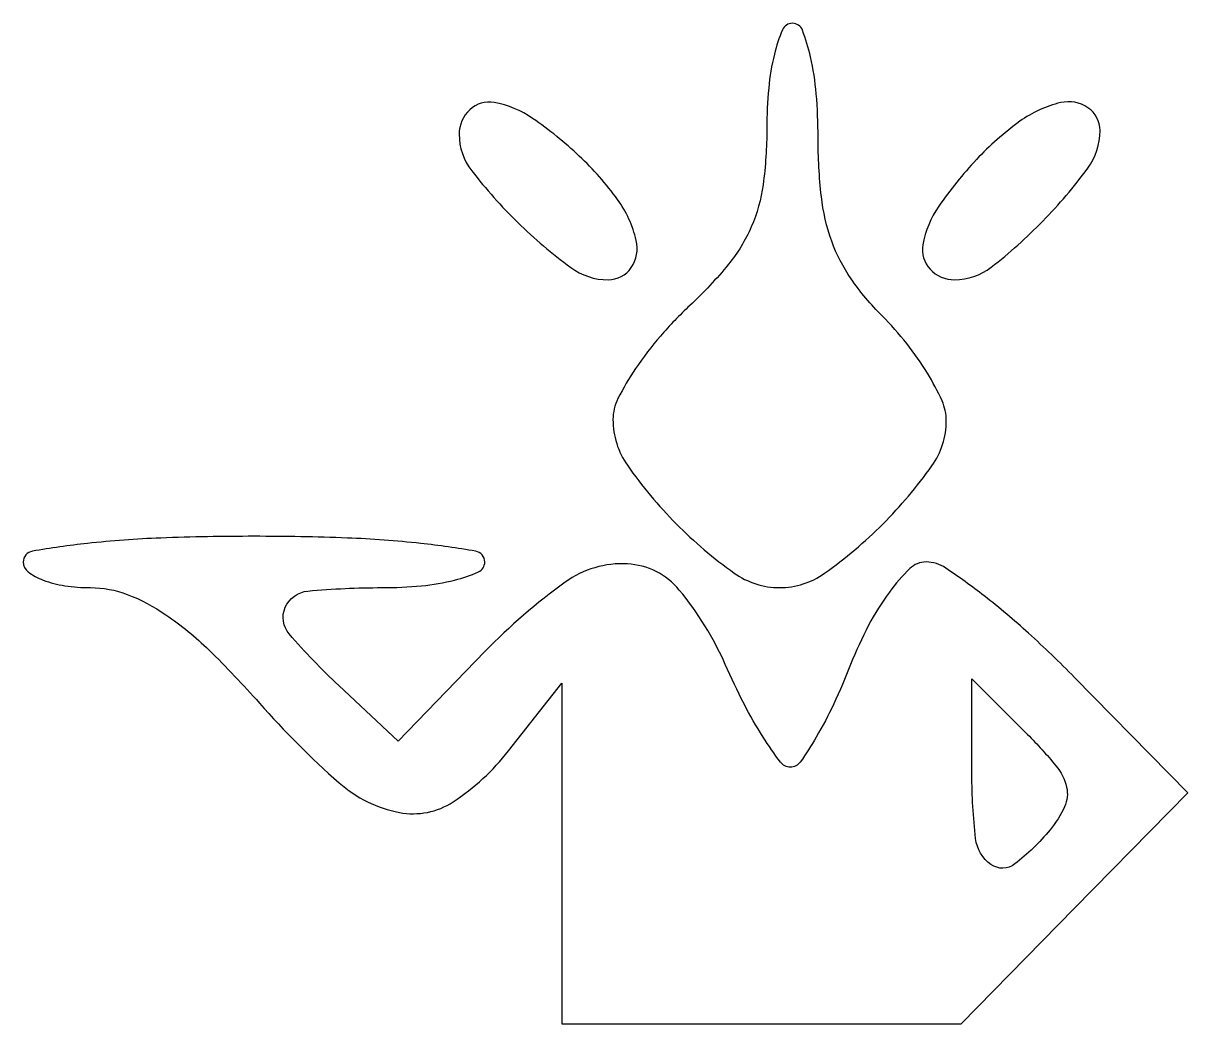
# Model space of a CAD drawing. Extents: x 2 to 47.4, y 8 to 47.
import ezdxf

# ---------------------------------------------------------------- set-up
doc = ezdxf.new("R2010")
doc.units = 0

msp = doc.modelspace()

# ---------------------------------------------------------------- linework, layer by layer
for points in [[(31, 42.90121, -0.033242), (30.854064, 40.708615, -0.069397), (30.396089, 39.063384, -0.069335), (29.505128, 37.60532, -0.033131), (28, 36, 0.026716), (26.85176, 34.806366, 0.029779), (25.88125, 33.537794, 0.031093), (25.195369, 32.370801, 0.117837), (25, 31.553336, 0.153924), (25.562538, 29.769304, 0.042629), (27.468385, 27.48864, 0.042582), (29.730922, 25.565962, 0.156063), (31.5, 25, 0.155909), (33.255507, 25.561036, 0.04171), (35.522031, 27.477969, 0.04171), (37.438964, 29.744493, 0.155909), (38, 31.5, 0.105634), (37.833344, 32.280033, 0.031904), (37.265625, 33.357955, 0.030394), (36.456788, 34.516906, 0.028836), (35.5, 35.590909, -0.044304), (34.28807, 37.038999, -0.065897), (33.530612, 38.505751, -0.058657), (33.127591, 40.243336, -0.02769), (33, 42.545455, 0.021161), (32.927709, 44.252775, 0.034062), (32.70625, 45.691477, 0.037532), (32.388389, 46.734315, 0.309311), (32, 47, 0.299015), (31.612594, 46.745571, 0.042346), (31.29375, 45.79598, 0.036824), (31.072366, 44.472054, 0.023022)], [(19, 42.674314, 0.16672), (19.489196, 41.24798, 0.034211), (21.288889, 39.233723, 0.034429), (23.351039, 37.481338, 0.160235), (24.814451, 37, 0.248338), (25.709008, 37.473507, 0.209733), (25.906843, 38.538504, 0.099741), (25.18036, 40.12832, 0.047324), (23.685549, 41.825686, 0.037815), (21.866833, 43.292187, 0.106355), (20.363927, 43.911873, 0.237322), (19.415046, 43.631968, 0.20738)], [(39.174314, 41.685549, 0.037815), (37.707813, 39.866833, 0.106355), (37.088127, 38.363927, 0.237322), (37.368032, 37.415046, 0.20738), (38.325686, 37, 0.16672), (39.75202, 37.489196, 0.034211), (41.766277, 39.288889, 0.034429), (43.518662, 41.351039, 0.160235), (44, 42.814451, 0.248338), (43.526493, 43.709008, 0.209733), (42.461496, 43.906843, 0.099741), (40.87168, 43.18036, 0.047324)], [(2, 26, 0.234138), (2.189875, 25.616753, 0.071798), (2.770779, 25.29375, 0.054819), (3.619006, 25.073014, 0.03628), (4.623928, 25, -0.091986), (6.054705, 24.734532, -0.058208), (7.561679, 23.943856, -0.04317), (9.239465, 22.57102, -0.019241), (11.208915, 20.5, 0.031827), (14.320815, 17.388231, 0.133824), (16.672281, 16.23583, 0.195026), (18.765343, 16.650549, 0.081041), (20.92742, 18.634859), (23, 21.269717), (23, 14.634859), (23, 8), (30.791792, 8), (38.583584, 8), (43, 12.5), (47.416416, 17), (43, 21.5, 0.014388), (41.208398, 23.223399, 0.019109), (39.477812, 24.678125, 0.016684), (37.979048, 25.765014, 0.149619), (37.211347, 26, 0.195577), (36.58005, 25.743244, 0.040983), (35.780651, 24.825, 0.037276), (34.969971, 23.5316, 0.027774), (34.267865, 22, -0.01572), (33.609507, 20.467386, -0.023377), (32.930234, 19.175, -0.020172), (32.303336, 18.199095, -0.244574), (31.920658, 18, -0.236538), (31.529456, 18.196037, -0.018959), (30.854226, 19.175, -0.022422), (30.112419, 20.467424, -0.015178), (29.3799, 22, 0.068702), (27.587746, 24.905448, 0.209765), (25.565283, 25.926118, 0.17125), (23.139126, 25.214335, 0.044138), (20.00506, 22.505221), (16.617787, 19.010442), (14.308894, 21.179535, -0.025414), (12.373305, 23.192561, -0.290722), (12.217138, 24.232002, -0.271833), (13.098982, 24.865879, -0.023104), (16, 25, 0.023598), (17.532944, 25.07239, 0.037669), (18.825, 25.29375, 0.04382), (19.748945, 25.612873, 0.295869), (20, 26, 0.365646), (19.64481, 26.420765, 0.014491), (17.5, 26.722222, 0.018502), (14.639727, 26.933283, 0.009164), (11, 27, 0.009164), (7.360273, 26.933283, 0.018502), (4.5, 26.722222, 0.014491), (2.35519, 26.420765, 0.365646)], [(42.045252, 15.554525, -0.054495), (40.672961, 14.226016, -0.331092), (39.743645, 14.206644, -0.212087), (39.145713, 15.217404, -0.029062), (39, 17.722222), (39, 21.444444), (41.167697, 19.276748, -0.023807), (42.276824, 18.056656, -0.115169), (42.690554, 17.223399, -0.166861), (42.614633, 16.460141, -0.065821)]]:
    msp.add_lwpolyline(points, format="xyb", close=True)

doc.saveas('drawing.dxf')
